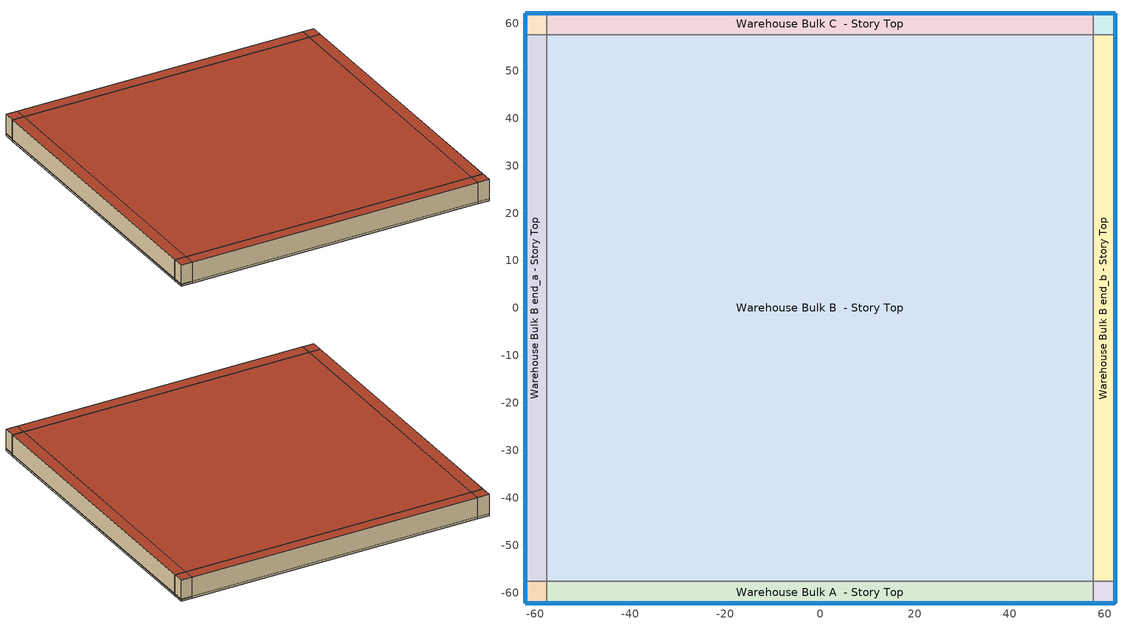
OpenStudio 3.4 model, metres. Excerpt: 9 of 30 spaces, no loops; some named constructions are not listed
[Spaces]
Warehouse Bulk A end_a - Story Top
 floor adiabatic (Typical Interior Floor): -62.17,-62.17 -62.17,-57.6 -57.6,-57.6 -57.6,-62.17 z8.53
 wall outside: -62.17,-57.6 -62.17,-62.17 -57.6,-62.17 z8.53:17.07
 wall to Warehouse Bulk B end_a - Story Top: -57.6,-57.6 -62.17,-57.6 z8.53:17.07
 wall to Warehouse Bulk A  - Story Top: -57.6,-62.17 -57.6,-57.6 z8.53:17.07
 window (Window U-0.5 SHGC 0.38): -62.17,-57.63 -62.17,-62.15 / -62.15,-62.17 -57.63,-62.17 z9.3:9.38
 roof outside: -57.6,-62.17 -57.6,-57.6 -62.17,-57.6 -62.17,-62.17 z17.07
Warehouse Bulk B end_a - Story Top
 floor adiabatic (Typical Interior Floor): -62.17,-57.6 -62.17,57.6 -57.6,57.6 -57.6,-57.6 z8.53
 wall outside: -62.17,57.6 -62.17,-57.6 z8.53:17.07
 wall to Warehouse Bulk C end_a - Story Top: -57.6,57.6 -62.17,57.6 z8.53:17.07
 wall to Warehouse Bulk B  - Story Top: -57.6,-57.6 -57.6,57.6 z8.53:17.07
 window (Window U-0.5 SHGC 0.38): -62.17,57.57 -62.17,-57.57 z9.3:9.38
 roof outside: -57.6,-57.6 -57.6,57.6 -62.17,57.6 -62.17,-57.6 z17.07
Warehouse Bulk C end_a - Story Top
 floor adiabatic (Typical Interior Floor): -62.17,57.6 -62.17,62.17 -57.6,62.17 -57.6,57.6 z8.53
 wall outside: -57.6,62.17 -62.17,62.17 -62.17,57.6 z8.53:17.07
 wall to Warehouse Bulk C  - Story Top: -57.6,57.6 -57.6,62.17 z8.53:17.07
 window (Window U-0.5 SHGC 0.38): -62.17,62.15 -62.17,57.63 / -57.63,62.17 -62.15,62.17 z9.3:9.38
 roof outside: -57.6,57.6 -57.6,62.17 -62.17,62.17 -62.17,57.6 z17.07
Warehouse Bulk A  - Story Top
 floor adiabatic (Typical Interior Floor): -57.6,-62.17 -57.6,-57.6 57.6,-57.6 57.6,-62.17 z8.53
 wall outside: -57.6,-62.17 57.6,-62.17 z8.53:17.07
 wall to Warehouse Bulk B  - Story Top: 57.6,-57.6 -57.6,-57.6 z8.53:17.07
 wall to Warehouse Bulk A end_b - Story Top: 57.6,-62.17 57.6,-57.6 z8.53:17.07
 window (Window U-0.5 SHGC 0.38): -57.57,-62.17 57.57,-62.17 z9.3:9.38
 roof outside: 57.6,-62.17 57.6,-57.6 -57.6,-57.6 -57.6,-62.17 z17.07
Warehouse Bulk B  - Story Top
 floor adiabatic (Typical Interior Floor): -57.6,-57.6 -57.6,57.6 57.6,57.6 57.6,-57.6 z8.53
 wall to Warehouse Bulk C  - Story Top: 57.6,57.6 -57.6,57.6 z8.53:17.07
 wall to Warehouse Bulk B end_b - Story Top: 57.6,-57.6 57.6,57.6 z8.53:17.07
 roof outside: 57.6,-57.6 57.6,57.6 -57.6,57.6 -57.6,-57.6 z17.07
Warehouse Bulk C  - Story Top
 floor adiabatic (Typical Interior Floor): -57.6,57.6 -57.6,62.17 57.6,62.17 57.6,57.6 z8.53
 wall outside: 57.6,62.17 -57.6,62.17 z8.53:17.07
 wall to Warehouse Bulk C end_b - Story Top: 57.6,57.6 57.6,62.17 z8.53:17.07
 window (Window U-0.5 SHGC 0.38): 57.57,62.17 -57.57,62.17 z9.3:9.38
 roof outside: 57.6,57.6 57.6,62.17 -57.6,62.17 -57.6,57.6 z17.07
Warehouse Bulk A end_b - Story Top
 floor adiabatic (Typical Interior Floor): 57.6,-62.17 57.6,-57.6 62.17,-57.6 62.17,-62.17 z8.53
 wall outside: 57.6,-62.17 62.17,-62.17 62.17,-57.6 z8.53:17.07
 wall to Warehouse Bulk B end_b - Story Top: 62.17,-57.6 57.6,-57.6 z8.53:17.07
 window (Window U-0.5 SHGC 0.38): 57.63,-62.17 62.15,-62.17 / 62.17,-62.15 62.17,-57.63 z9.3:9.38
 roof outside: 62.17,-62.17 62.17,-57.6 57.6,-57.6 57.6,-62.17 z17.07
Warehouse Bulk B end_b - Story Top
 floor adiabatic (Typical Interior Floor): 57.6,-57.6 57.6,57.6 62.17,57.6 62.17,-57.6 z8.53
 wall outside: 62.17,-57.6 62.17,57.6 z8.53:17.07
 wall to Warehouse Bulk C end_b - Story Top: 62.17,57.6 57.6,57.6 z8.53:17.07
 window (Window U-0.5 SHGC 0.38): 62.17,-57.57 62.17,57.57 z9.3:9.38
 roof outside: 62.17,-57.6 62.17,57.6 57.6,57.6 57.6,-57.6 z17.07
Warehouse Bulk C end_b - Story Top
 floor adiabatic (Typical Interior Floor): 57.6,57.6 57.6,62.17 62.17,62.17 62.17,57.6 z8.53
 wall outside: 62.17,57.6 62.17,62.17 57.6,62.17 z8.53:17.07
 window (Window U-0.5 SHGC 0.38): 62.15,62.17 57.63,62.17 / 62.17,57.63 62.17,62.15 z9.3:9.38
 roof outside: 62.17,57.6 62.17,62.17 57.6,62.17 57.6,57.6 z17.07
[SizingPeriod:DesignDay] Barometric Pressure {Pa}=101157; Wind Speed {m/s}=3.7; Wind Direction {deg}=270; Rain Indicator=No; Snow Indicator=No; Day of Month=21; Day Type=SummerDesignDay; Daylight Saving Time Indicator=No; Humidity Condition Type=Wetbulb; Dry-Bulb Temperature Range Modifier Type=DefaultMultipliers; Solar Model Indicator=ASHRAETau
Name | Maximum Dry-Bulb Temperature {C} | Daily Dry-Bulb Temperature Range {deltaC} | Month | Wetbulb or DewPoint at Maximum Dry-Bulb {C} | ASHRAE Clear Sky Optical Depth for Beam Irradiance | ASHRAE Clear Sky Optical Depth for Diffuse Irradiance
Middleton Island October .4% Condns DB=>MCWB 1 | 12.3 | 2.9 | 10 | 9 | 0.339 | 2.523
Middleton Island October .4% Condns WB=>MCDB 1 | 11.4 | 2.9 | 10 | 10.2 | 0.339 | 2.523
Middleton Island September .4% Condns DB=>MCWB 1 | 17 | 3.2 | 9 | 12.8 | 0.331 | 2.565
Middleton Island September .4% Condns WB=>MCDB 1 | 16.1 | 3.2 | 9 | 13.5 | 0.331 | 2.565
[Schedule:Ruleset]
Name | Default Day Schedule | Summer Design Day Schedule | Winter Design Day Schedule
Warehouse Bldg Occ | Warehouse Bldg Occ Default | Warehouse Bldg Occ Summer Design Day | Warehouse Bldg Occ Winter Design Day
Warehouse Activity | Warehouse Activity Default | Warehouse Activity Summer Design Day | Warehouse Activity Winter Design Day
Warehouse BLDG_LIGHT_STORAGE_SCH | Warehouse BLDG_LIGHT_STORAGE_SCH Default | Warehouse BLDG_LIGHT_STORAGE_SCH Summer Design Day | Warehouse BLDG_LIGHT_STORAGE_SCH Winter Design Day
Warehouse Bldg Equip | Warehouse Bldg Equip Default | Warehouse Bldg Equip Summer Design Day | Warehouse Bldg Equip Winter Design Day
Clothing Schedule | Clothing Schedule Default Winter Clothes
Warehouse BLDG_LIGHT_OFFICE_SCH | Warehouse BLDG_LIGHT_OFFICE_SCH Default | Warehouse BLDG_LIGHT_OFFICE_SCH Summer Design Day | Warehouse BLDG_LIGHT_OFFICE_SCH Winter Design Day
Warehouse Office_Plug_SCH | Warehouse Office_Plug_SCH Default | Warehouse Office_Plug_SCH Summer Design Day | Warehouse Office_Plug_SCH Winter Design Day
[Schedule:Day]
Warehouse Bldg Occ Default: Yes, 5, 45, 0, 5, 55, 0.025, 6, 5, 0.05, 6, 15, 0.075, 6, 25, 0.1, 6, 35, 0.125, 6, 45, 0.15, 6, 55, 0.241667, 7, 5, 0.333333, 7, 15, 0.425, 7, 25, 0.516667, 7, 35, 0.608333, 7, 45, 0.7, 7, 55, 0.733333, 8, 5, 0.766667, 8, 15, 0.8, 8, 24, 0.833333, 8, 34, 0.866667, 8, 44, 0.9, 8, 45, 0.9, 10, 52, 0.9, 11, 2, 0.833333, 11, 12, 0.766667, 11, 22, 0.7, 11, 32, 0.633333, 11, 42, 0.566667, 11, 52, 0.5, 12, 2, 0.558333, 12, 12, 0.616667, 12, 22, 0.675, 12, 32, 0.733333, 12, 42, 0.791667, 12, 52, 0.85, 15, 0, 0.85, 15, 9, 0.741667, 15, 19, 0.633333, 15, 29, 0.525, 15, 39, 0.416667, 15, 49, 0.308333, 15, 59, 0.2, 16, 0, 0.2, 16, 10, 0.166667, 16, 20, 0.133333, 16, 30, 0.1, 16, 40, 0.0666667, 16, 50, 0.0333333, 17, 0, 0, 24, 0, 0
Warehouse Bldg Occ Summer Design Day; Warehouse BLDG_LIGHT_STORAGE_SCH Summer Design Day; Always On Default; Clothing Schedule Default Winter Clothes; Warehouse BLDG_LIGHT_OFFICE_SCH Summer Design Day; Warehouse Office_Plug_SCH Summer Design Day: 24, 0, 1
Warehouse Bldg Occ Winter Design Day; Warehouse BLDG_LIGHT_STORAGE_SCH Winter Design Day; Work Efficiency Schedule Default; Warehouse BLDG_LIGHT_OFFICE_SCH Winter Design Day; Warehouse Office_Plug_SCH Winter Design Day: 24, 0, 0
Warehouse Bldg Occ WntrDsn|Wknd Day; 30 space(s) Occ Sch Sunday 1: Yes, 8, 30, 0, 24, 0, 0
Warehouse Activity Default; autogen Warehouse Activity 0_day_sch: Yes, 24, 0, 120
Warehouse Activity Winter Design Day; Warehouse Activity Summer Design Day: 24, 0, 120
Warehouse BLDG_LIGHT_STORAGE_SCH Default: Yes, 8, 30, 0.1, 24, 0, 0.1
Warehouse BLDG_LIGHT_STORAGE_SCH Wkdy Day: Yes, 5, 45, 0.1, 5, 55, 0.183333, 6, 5, 0.266667, 6, 15, 0.35, 6, 25, 0.433333, 6, 35, 0.516667, 6, 45, 0.6, 6, 55, 0.625, 7, 5, 0.65, 7, 15, 0.675, 7, 25, 0.7, 7, 35, 0.725, 7, 45, 0.75, 7, 55, 0.766667, 8, 5, 0.783333, 8, 15, 0.8, 8, 24, 0.816667, 8, 34, 0.833333, 8, 44, 0.85, 8, 45, 0.85, 15, 0, 0.85, 15, 9, 0.833333, 15, 19, 0.816667, 15, 29, 0.8, 15, 39, 0.783333, 15, 49, 0.766667, 15, 59, 0.75, 16, 0, 0.75, 16, 10, 0.725, 16, 20, 0.7, 16, 30, 0.675, 16, 40, 0.65, 16, 50, 0.625, 17, 0, 0.6, 17, 10, 0.516667, 17, 20, 0.433333, 17, 30, 0.35, 17, 40, 0.266667, 17, 50, 0.183333, 18, 0, 0.1, 24, 0, 0.1
Warehouse Bldg Equip Default: Yes, 7, 15, 0.25, 16, 30, 1, 24, 0, 0.25
Warehouse Bldg Equip Summer Design Day; Warehouse Bldg Equip Winter Design Day: 8, 0, 0.25, 17, 0, 1, 24, 0, 0.25
Warehouse Bldg Equip Wknd|Hol Day: Yes, 8, 30, 0.25, 24, 0, 0.25
Clothing Schedule Summer Clothes: 24, 0, 0.5
Air Velocity Schedule Default: 24, 0, 0.2
Warehouse BLDG_LIGHT_OFFICE_SCH Default: Yes, 8, 30, 0.18, 24, 0, 0.18
Warehouse BLDG_LIGHT_OFFICE_SCH Wkdy Day: Yes, 4, 45, 0.18, 4, 55, 0.18279, 5, 5, 0.185581, 5, 15, 0.188371, 5, 25, 0.191161, 5, 35, 0.193952, 5, 45, 0.196742, 5, 55, 0.22383, 6, 5, 0.250917, 6, 15, 0.278005, 6, 25, 0.305093, 6, 35, 0.33218, 6, 45, 0.359268, 6, 55, 0.409166, 7, 5, 0.459065, 7, 15, 0.508963, 7, 25, 0.558861, 7, 35, 0.60876, 7, 45, 0.658658, 10, 52, 0.658658, 11, 2, 0.645827, 11, 12, 0.632996, 11, 22, 0.620165, 11, 32, 0.607334, 11, 42, 0.594503, 11, 52, 0.581672, 12, 2, 0.594503, 12, 12, 0.607334, 12, 22, 0.620165, 12, 32, 0.632996, 12, 42, 0.645827, 12, 52, 0.658658, 16, 0, 0.658658, 16, 10, 0.635847, 16, 20, 0.613037, 16, 30, 0.590226, 16, 40, 0.567415, 16, 50, 0.544605, 17, 0, 0.521794, 17, 10, 0.464828, 17, 20, 0.407863, 17, 30, 0.350897, 17, 40, 0.293931, 17, 50, 0.236966, 18, 0, 0.18, 24, 0, 0.18
Warehouse Office_Plug_SCH Default: Yes, 8, 30, 0.25545, 24, 0, 0.25545
Warehouse Office_Plug_SCH Wkdy Day: Yes, 4, 45, 0.25545, 4, 55, 0.261343, 5, 5, 0.267236, 5, 15, 0.273128, 5, 25, 0.279021, 5, 35, 0.284914, 5, 45, 0.290807, 5, 55, 0.323118, 6, 5, 0.35543, 6, 15, 0.387742, 6, 25, 0.420054, 6, 35, 0.452366, 6, 45, 0.484677, 6, 55, 0.565457, 7, 5, 0.646237, 7, 15, 0.727016, 7, 25, 0.807796, 7, 35, 0.888575, 7, 45, 0.969355, 16, 0, 0.969355, 16, 10, 0.888575, 16, 20, 0.807796, 16, 30, 0.727016, 16, 40, 0.646237, 16, 50, 0.565457, 17, 0, 0.484677, 17, 10, 0.446473, 17, 20, 0.408268, 17, 30, 0.370064, 17, 40, 0.331859, 17, 50, 0.293655, 18, 0, 0.25545, 24, 0, 0.25545
Building Hours of Operation NonResidential Sunday: 8, 30, 0, 17, 45, 1, 24, 0, 0
autogen Warehouse ClgSetp BulkStorage 0_day_sch: Yes, 24, 0, 50
autogen Warehouse HtgSetp BulkStorage 0_day_sch: Yes, 24, 0, 7.2
[Schedule:Rule] Rule Order=0
Schedule Rule 1: Schedule Ruleset=Warehouse Bldg Occ; Day Schedule=Warehouse Bldg Occ WntrDsn|Wknd Day; Apply Sunday=Yes; Apply Saturday=Yes; Date Specification Type=DateRange; Start Month=1; Start Day=1; End Month=12; End Day=31
Schedule Rule 2: Schedule Ruleset=Warehouse BLDG_LIGHT_STORAGE_SCH; Day Schedule=Warehouse BLDG_LIGHT_STORAGE_SCH Wkdy Day; Date Specification Type=DateRange; Start Month=1; Start Day=1; End Month=12; End Day=31; Apply Monday=Yes; Apply Tuesday=Yes; Apply Wednesday=Yes; Apply Thursday=Yes; Apply Friday=Yes
Schedule Rule 4: Schedule Ruleset=Warehouse Bldg Equip; Day Schedule=Warehouse Bldg Equip Wknd|Hol Day; Apply Sunday=Yes; Apply Saturday=Yes; Date Specification Type=DateRange; Start Month=1; Start Day=1; End Month=12; End Day=31
Schedule Rule 5: Schedule Ruleset=Clothing Schedule; Day Schedule=Clothing Schedule Summer Clothes; Date Specification Type=DateRange; Start Month=5; Start Day=1; End Month=9; End Day=30
Schedule Rule 6: Schedule Ruleset=Warehouse BLDG_LIGHT_OFFICE_SCH; Day Schedule=Warehouse BLDG_LIGHT_OFFICE_SCH Wkdy Day; Date Specification Type=DateRange; Start Month=1; Start Day=1; End Month=12; End Day=31; Apply Monday=Yes; Apply Tuesday=Yes; Apply Wednesday=Yes; Apply Thursday=Yes; Apply Friday=Yes
Schedule Rule 7: Schedule Ruleset=Warehouse Office_Plug_SCH; Day Schedule=Warehouse Office_Plug_SCH Wkdy Day; Date Specification Type=DateRange; Start Month=1; Start Day=1; End Month=12; End Day=31; Apply Monday=Yes; Apply Tuesday=Yes; Apply Wednesday=Yes; Apply Thursday=Yes; Apply Friday=Yes
autogen Warehouse Activity 0: Schedule Ruleset=Warehouse Activity; Day Schedule=autogen Warehouse Activity 0_day_sch; Apply Sunday=Yes; Apply Saturday=Yes; Date Specification Type=SpecificDates; Apply Monday=Yes; Apply Tuesday=Yes; Apply Wednesday=Yes; Apply Thursday=Yes; Apply Friday=Yes; Specific Month 1=1; Specific Day 1=2; Specific Month 2=1; Specific Day 2=3; Specific Month 3=1; Specific Day 3=9; Specific Month 4=1; Specific Day 4=10; Specific Month 5=1; Specific Day 5=16; Specific Month 6=1; Specific Day 6=17; Specific Month 7=1; Specific Day 7=23; Specific Month 8=1; Specific Day 8=24; Specific Month 9=1; Specific Day 9=30; Specific Month 10=1; Specific Day 10=31; Specific Month 11=2; Specific Day 11=6; Specific Month 12=2; Specific Day 12=7; Specific Month 13=2; Specific Day 13=13; Specific Month 14=2; Specific Day 14=14; Specific Month 15=2; Specific Day 15=20; Specific Month 16=2; Specific Day 16=21; Specific Month 17=2; Specific Day 17=27; Specific Month 18=2; Specific Day 18=28; Specific Month 19=3; Specific Day 19=6; Specific Month 20=3; Specific Day 20=7; Specific Month 21=3; Specific Day 21=13; Specific Month 22=3; Specific Day 22=14; Specific Month 23=3; Specific Day 23=20; Specific Month 24=3; Specific Day 24=21; Specific Month 25=3; Specific Day 25=27; Specific Month 26=3; Specific Day 26=28; Specific Month 27=4; Specific Day 27=3; Specific Month 28=4; Specific Day 28=4; Specific Month 29=4; Specific Day 29=10; Specific Month 30=4; Specific Day 30=11; Specific Month 31=4; Specific Day 31=17; Specific Month 32=4; Specific Day 32=18; Specific Month 33=4; Specific Day 33=24; Specific Month 34=4; Specific Day 34=25; Specific Month 35=5; Specific Day 35=1; Specific Month 36=5; Specific Day 36=2; Specific Month 37=5; Specific Day 37=8; Specific Month 38=5; Specific Day 38=9; Specific Month 39=5; Specific Day 39=15; Specific Month 40=5; Specific Day 40=16; Specific Month 41=5; Specific Day 41=22; Specific Month 42=5; Specific Day 42=23; Specific Month 43=5; Specific Day 43=29; Specific Month 44=5; Specific Day 44=30; Specific Month 45=6; Specific Day 45=5; Specific Month 46=6; Specific Day 46=6; Specific Month 47=6; Specific Day 47=12; Specific Month 48=6; Specific Day 48=13; Specific Month 49=6; Specific Day 49=19; Specific Month 50=6; Specific Day 50=20; Specific Month 51=6; Specific Day 51=26; Specific Month 52=6; Specific Day 52=27; Specific Month 53=7; Specific Day 53=3; Specific Month 54=7; Specific Day 54=4; Specific Month 55=7; Specific Day 55=10; Specific Month 56=7; Specific Day 56=11; Specific Month 57=7; Specific Day 57=17; Specific Month 58=7; Specific Day 58=18; Specific Month 59=7; Specific Day 59=24; Specific Month 60=7; Specific Day 60=25; Specific Month 61=7; Specific Day 61=31; Specific Month 62=8; Specific Day 62=1; Specific Month 63=8; Specific Day 63=7; Specific Month 64=8; Specific Day 64=8; Specific Month 65=8; Specific Day 65=14; Specific Month 66=8; Specific Day 66=15; Specific Month 67=8; Specific Day 67=21; Specific Month 68=8; Specific Day 68=22; Specific Month 69=8; Specific Day 69=28; Specific Month 70=8; Specific Day 70=29; Specific Month 71=9; Specific Day 71=4; Specific Month 72=9; Specific Day 72=5; Specific Month 73=9; Specific Day 73=11; Specific Month 74=9; Specific Day 74=12; Specific Month 75=9; Specific Day 75=18; Specific Month 76=9; Specific Day 76=19; Specific Month 77=9; Specific Day 77=25; Specific Month 78=9; Specific Day 78=26; Specific Month 79=10; Specific Day 79=2; Specific Month 80=10; Specific Day 80=3; Specific Month 81=10; Specific Day 81=9; Specific Month 82=10; Specific Day 82=10; Specific Month 83=10; Specific Day 83=16; Specific Month 84=10; Specific Day 84=17; Specific Month 85=10; Specific Day 85=23; Specific Month 86=10; Specific Day 86=24; Specific Month 87=10; Specific Day 87=30; Specific Month 88=10; Specific Day 88=31; Specific Month 89=11; Specific Day 89=6; Specific Month 90=11; Specific Day 90=7; Specific Month 91=11; Specific Day 91=13; Specific Month 92=11; Specific Day 92=14; Specific Month 93=11; Specific Day 93=20; Specific Month 94=11; Specific Day 94=21; Specific Month 95=11; Specific Day 95=27; Specific Month 96=11; Specific Day 96=28; Specific Month 97=12; Specific Day 97=4; Specific Month 98=12; Specific Day 98=5; Specific Month 99=12; Specific Day 99=11; Specific Month 100=12; Specific Day 100=12; Specific Month 101=12; Specific Day 101=18; Specific Month 102=12; Specific Day 102=19; Specific Month 103=12; Specific Day 103=25; Specific Month 104=12; Specific Day 104=26
